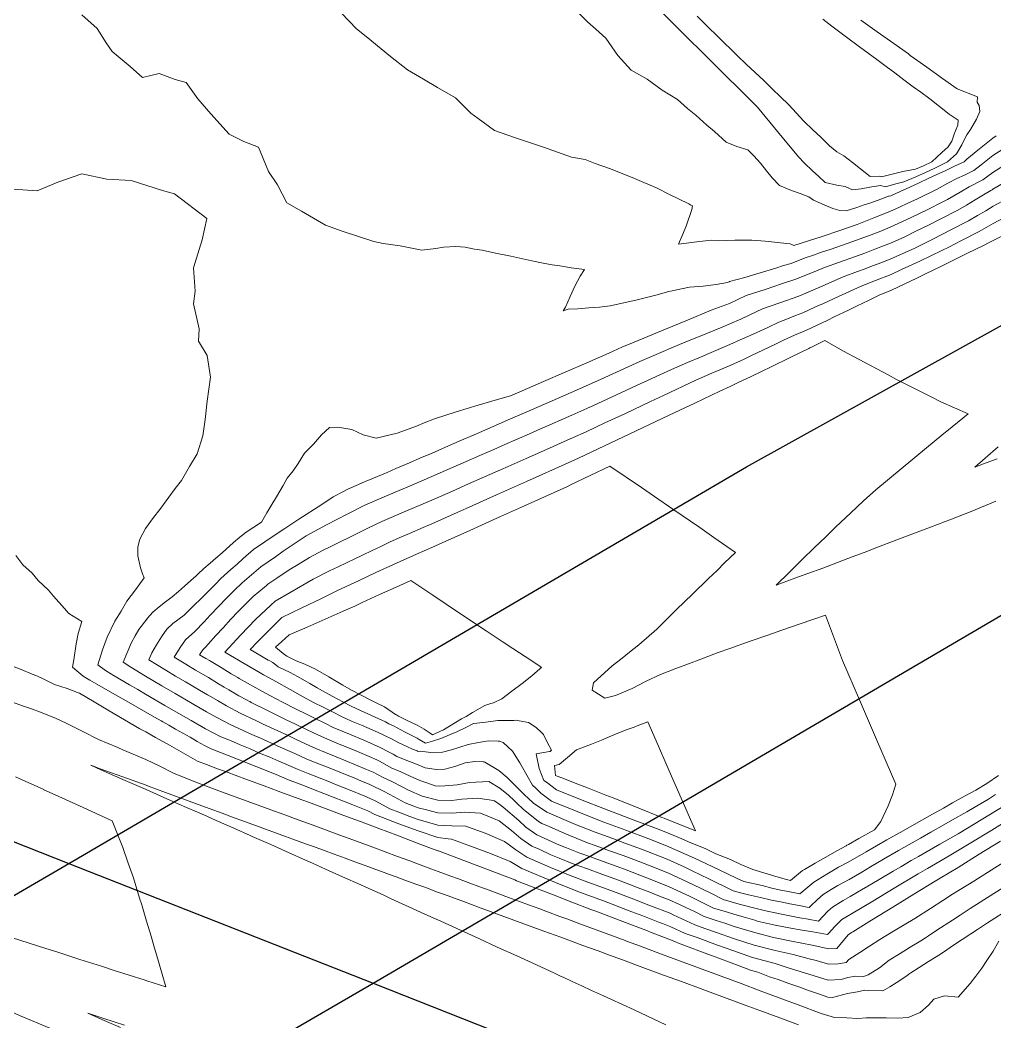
# Model space of a CAD drawing. Header units: inches. Extents: x 11351264 to 11356330, y 6702313 to 6706468.
# Drawn here: x 11355915.6 to 11356184.6, y 6705622.3 to 6705898.9 of the extents above; entities that cross this region are included whole.
import ezdxf

# ---------------------------------------------------------------- set-up
doc = ezdxf.new("R2010")
doc.units = ezdxf.units.IN
doc.header["$MEASUREMENT"] = 0
doc.layers.add('Shumate_Contours_clip1', color=7, linetype='Continuous', lineweight=0)
doc.layers.add('Shumate_Streets_clip1', color=7, linetype='Continuous')

msp = doc.modelspace()

# ---------------------------------------------------------------- linework, layer by layer
at = {"layer": 'Shumate_Contours_clip1'}
for points, elevation in [([(11355932.57, 6705900.33), (11355936.81, 6705896.53), (11355939.32, 6705892.52), (11355940.99, 6705890.2), (11355945.93, 6705886.05), (11355949.31, 6705883.03), (11355953.93, 6705884.13), (11355958.36, 6705882.41), (11355961.38, 6705881.61), (11355964.61, 6705877.13), (11355968.18, 6705872.96), (11355973.29, 6705867.39), (11355977.27, 6705865.29), (11355981.35, 6705863.72), (11355984.1, 6705857.01), (11355986.63, 6705853.35), (11355989.18, 6705848.35), (11355993.23, 6705846.09), (11355999.82, 6705842.19), (11356004.75, 6705840.49), (11356013.19, 6705837.7), (11356015.76, 6705837.19), (11356020.44, 6705836.52), (11356026.44, 6705835.29), (11356030.26, 6705835.78), (11356032.39, 6705836.12), (11356035.83, 6705836.33), (11356038.35, 6705836.14), (11356040.99, 6705835.61), (11356043.06, 6705835.31), (11356046.77, 6705834.49), (11356051, 6705833.68), (11356056.77, 6705832.38), (11356059.88, 6705831.74), (11356062.36, 6705831.28), (11356064.52, 6705830.98), (11356067.66, 6705830.47), (11356071.32, 6705830.03), (11356070.13, 6705828.16), (11356068.64, 6705825.41), (11356067.35, 6705822.51), (11356066.11, 6705819.57), (11356065.41, 6705818.58), (11356066.84, 6705819.02), (11356069.51, 6705819.15), (11356072.48, 6705819.36), (11356075.45, 6705819.62), (11356078.42, 6705819.95), (11356085.52, 6705821.56), (11356090.97, 6705822.9), (11356094.64, 6705823.9), (11356100.35, 6705825.13), (11356104.11, 6705825.37), (11356107.66, 6705825.83), (11356110.75, 6705826.42), (11356111.28, 6705826.6), (11356111.35, 6705826.63), (11356115.58, 6705827.81), (11356119.84, 6705829.05), (11356124.1, 6705830.34), (11356126.26, 6705831.07), (11356128.34, 6705831.68), (11356132.27, 6705833.23), (11356134.54, 6705833.99), (11356136.45, 6705834.67), (11356139.37, 6705835.63), (11356145.14, 6705837.59), (11356150.47, 6705839.53), (11356153.11, 6705840.6), (11356155.69, 6705841.65), (11356160.11, 6705843.66), (11356163.43, 6705845.28), (11356166.62, 6705846.83), (11356169.49, 6705848.28), (11356171.5, 6705849.31), (11356175.05, 6705851.35), (11356177.51, 6705852.85), (11356181.22, 6705854.72), (11356184.05, 6705856.77), (11356189.85, 6705860.46)], 1376), ([(11356004.27, 6705900.72), (11356008.37, 6705896.41), (11356011.08, 6705894.29), (11356015.21, 6705890.89), (11356017.79, 6705888.78), (11356022.47, 6705885.1), (11356026.91, 6705882.5), (11356030.72, 6705880.23), (11356035.74, 6705877.34), (11356039.94, 6705873.15), (11356041.96, 6705871.7), (11356046.52, 6705868.4), (11356052.03, 6705866.45), (11356060.05, 6705863.72), (11356067.77, 6705861.02), (11356071.51, 6705860.31), (11356074.27, 6705859.26), (11356078.23, 6705857.88), (11356080.84, 6705856.82), (11356085.11, 6705855.14), (11356091.37, 6705852.4), (11356094.61, 6705850.82), (11356100.16, 6705848.1), (11356100.69, 6705847.75), (11356101.18, 6705847.54), (11356100.95, 6705846.56), (11356099.47, 6705842.24), (11356098.48, 6705839.76), (11356097.25, 6705836.98), (11356102.3, 6705837.6), (11356106.27, 6705838.05), (11356108.26, 6705837.92), (11356112.85, 6705838.1), (11356115.38, 6705838.07), (11356117.49, 6705838.07), (11356121.2, 6705837.77), (11356127.13, 6705837.14), (11356128.1, 6705837.06), (11356129.08, 6705836.62), (11356133.14, 6705837.93), (11356136.88, 6705839.14), (11356141.77, 6705840.75), (11356146.61, 6705842.4), (11356151.18, 6705844.22), (11356155.61, 6705846), (11356158.23, 6705847.21), (11356160.6, 6705848.31), (11356163.22, 6705849.53), (11356168.63, 6705852.2), (11356171.6, 6705853.86), (11356174.13, 6705855.1), (11356176.19, 6705856.05), (11356178.79, 6705857.3), (11356180.82, 6705858.91), (11356184.04, 6705861.43), (11356186.79, 6705863.25)], 1374), ([(11356069.24, 6705901.3), (11356072.2, 6705898.37), (11356074.45, 6705896.32), (11356077.26, 6705893.83), (11356080.54, 6705889.1), (11356084.21, 6705885.03), (11356088.58, 6705882.51), (11356092.76, 6705879.47), (11356097.02, 6705876.88), (11356099.73, 6705874.4), (11356102.08, 6705872.58), (11356105.08, 6705869.8), (11356107.17, 6705868.13), (11356110.39, 6705865.12), (11356113.34, 6705863.95), (11356116.39, 6705863), (11356118.02, 6705861.36), (11356119.92, 6705859.34), (11356121.58, 6705857.23), (11356123.09, 6705855.26), (11356125.16, 6705853.17), (11356128.49, 6705851.81), (11356130.87, 6705850.94), (11356133.23, 6705850.09), (11356134.56, 6705849.15), (11356137.45, 6705847.8), (11356139.89, 6705846.82), (11356141.83, 6705846.32), (11356143.5, 6705846.2), (11356146.51, 6705847.1), (11356148.55, 6705847.83), (11356150.34, 6705848.37), (11356153.11, 6705849.39), (11356155.24, 6705850.19), (11356155.43, 6705850.19), (11356155.89, 6705850.33), (11356158.49, 6705851.52), (11356161.11, 6705852.73), (11356163.72, 6705853.94), (11356165.98, 6705854.99), (11356168.6, 6705856.21), (11356170.86, 6705857.25), (11356173.48, 6705858.47), (11356176.07, 6705859.69), (11356176.3, 6705859.89), (11356176.8, 6705860.48), (11356179.92, 6705862.91), (11356182.16, 6705864.74), (11356184.03, 6705866.25), (11356184.93, 6705866.88)], 1372), ([(11356093.16, 6705900.57), (11356096.45, 6705897.29), (11356099.33, 6705894.42), (11356104.34, 6705889.44), (11356109.36, 6705884.45), (11356115.03, 6705878.86), (11356117.14, 6705876.75), (11356119.06, 6705874.8), (11356122.49, 6705870.67), (11356125.92, 6705866.53), (11356130.38, 6705861.1), (11356131.96, 6705859.44), (11356134.27, 6705857.22), (11356135.99, 6705855.62), (11356137.71, 6705854.01), (11356140.95, 6705853.28), (11356143.29, 6705852.87), (11356145.33, 6705852), (11356147.64, 6705852.28), (11356150.11, 6705852.68), (11356153.03, 6705853.14), (11356154.37, 6705852.83), (11356157.26, 6705853.67), (11356159.44, 6705854.17), (11356162.79, 6705855.6), (11356165.42, 6705856.79), (11356168.05, 6705857.99), (11356171.51, 6705859.69), (11356173.95, 6705861.95), (11356175.49, 6705864.44), (11356176.39, 6705866.32), (11356176.8, 6705867.21), (11356177.87, 6705868.66), (11356179.47, 6705871.53), (11356180.46, 6705873.57), (11356180.25, 6705875.26), (11356179.73, 6705876.14), (11356179.83, 6705877.64), (11356174.16, 6705879.91), (11356170.14, 6705882.76), (11356165.76, 6705885.88), (11356161.23, 6705889.11), (11356160.98, 6705889.29), (11356160.7, 6705889.49), (11356156.66, 6705892.38), (11356152.12, 6705895.62), (11356147.57, 6705898.86)], 1370), ([(11356102.39, 6705899.89), (11356105.24, 6705897.08), (11356108.08, 6705894.27), (11356113.55, 6705888.94), (11356116.04, 6705886.62), (11356118.32, 6705884.47), (11356120.79, 6705882.14), (11356123.24, 6705879.8), (11356125.37, 6705877.75), (11356127.75, 6705875.45), (11356131.9, 6705870.91), (11356134.37, 6705868.52), (11356136.51, 6705866.49), (11356138.95, 6705864.16), (11356140.98, 6705862.47), (11356142.86, 6705861.39), (11356145.32, 6705859.57), (11356147.47, 6705857.79), (11356150.13, 6705855.63), (11356152.73, 6705855.73), (11356153.28, 6705855.55), (11356156.21, 6705856.31), (11356159.16, 6705857), (11356162.69, 6705857.7), (11356164.86, 6705858.63), (11356167.14, 6705859.69), (11356169.96, 6705862.32), (11356171.73, 6705863.89), (11356172.7, 6705865.45), (11356173.43, 6705867.66), (11356174.36, 6705869.83), (11356174.44, 6705871.21), (11356171.94, 6705872.91), (11356166.6, 6705877.12), (11356164.15, 6705878.9), (11356162.05, 6705880.45), (11356159.5, 6705882.34), (11356156.95, 6705884.25), (11356154.58, 6705886.03), (11356151.97, 6705887.99), (11356147.2, 6705891.48), (11356143.62, 6705894.16), (11356139.62, 6705897.18), (11356137.07, 6705899.11)], 1368), ([(11355959.22, 6705707.52), (11355955.52, 6705709.64), (11355952.82, 6705711.2), (11355950.22, 6705712.75), (11355948.06, 6705714.01), (11355945.8, 6705715.33), (11355941.49, 6705717.85), (11355939.17, 6705719.28), (11355937.02, 6705720.87), (11355938.28, 6705724.98), (11355939.62, 6705728.45), (11355941.75, 6705732.93), (11355943.5, 6705735.7), (11355944.99, 6705738.43), (11355947.37, 6705741.52), (11355949.82, 6705744.83), (11355949.39, 6705745.94), (11355948.77, 6705747.66), (11355948.02, 6705750.9), (11355948.02, 6705753.41), (11355948.57, 6705755.56), (11355950.17, 6705758.47), (11355952.12, 6705761.19), (11355954.39, 6705764.14), (11355956.6, 6705767.11), (11355958.34, 6705769.54), (11355960.12, 6705771.74), (11355962.34, 6705775.56), (11355964.44, 6705779.1), (11355966, 6705784.1), (11355966.6, 6705788.55), (11355967.18, 6705793.64), (11355968.15, 6705800.29), (11355967.18, 6705806.28), (11355964.81, 6705810.16), (11355964.97, 6705813.61), (11355963.4, 6705820.5), (11355963.91, 6705824.05), (11355963.44, 6705830.43), (11355964.96, 6705835.55), (11355965.84, 6705838.16), (11355967.1, 6705844.03), (11355958.17, 6705850.84), (11355954.83, 6705851.78), (11355946.19, 6705854.57), (11355939.52, 6705854.93), (11355932.59, 6705856.36), (11355925.98, 6705854.14), (11355920.24, 6705851.7), (11355913.64, 6705852.13)], 1376), ([(11355963.47, 6705709.94), (11355963.01, 6705710.21), (11355958.35, 6705712.9), (11355954.65, 6705715.09), (11355950.2, 6705717.76), (11355946.15, 6705720.17), (11355944.04, 6705721.56), (11355946.35, 6705727.06), (11355947.32, 6705728.85), (11355948.36, 6705730.56), (11355950.51, 6705733.5), (11355950.7, 6705733.76), (11355952.23, 6705735.38), (11355953.97, 6705736.87), (11355955.73, 6705738.24), (11355957.51, 6705739.64), (11355959.24, 6705741.1), (11355960.96, 6705742.58), (11355962.67, 6705744.09), (11355964.19, 6705745.46), (11355964.64, 6705745.91), (11355966.31, 6705747.43), (11355968.04, 6705748.94), (11355969.59, 6705750.27), (11355971.34, 6705751.74), (11355974.48, 6705754.61), (11355976.18, 6705756.14), (11355977.93, 6705757.51), (11355982.15, 6705760.28), (11355983.65, 6705762.78), (11355985.05, 6705765.12), (11355986.31, 6705767.26), (11355988.18, 6705770.38), (11355989.3, 6705772.41), (11355990.92, 6705774.39), (11355992.29, 6705776.42), (11355994.09, 6705779.31), (11355996.52, 6705781.81), (11355998.73, 6705784.38), (11356001, 6705786.4), (11356003.3, 6705786.48), (11356007.09, 6705785.84), (11356010.23, 6705784.32), (11356013.82, 6705783.39), (11356019.62, 6705784.83), (11356024.99, 6705786.76), (11356027.05, 6705787.67), (11356029.91, 6705788.8), (11356035.94, 6705790.68), (11356041.95, 6705792.52), (11356045.74, 6705793.62), (11356047.96, 6705794.28), (11356050.94, 6705795.12), (11356054.17, 6705796.52), (11356059.98, 6705799.03), (11356065.99, 6705801.64), (11356072.01, 6705804.25), (11356078.02, 6705806.87), (11356081.63, 6705808.52), (11356085.05, 6705809.97), (11356093.69, 6705813.55), (11356099.76, 6705816), (11356106.31, 6705818.72), (11356108.34, 6705819.51), (11356111.34, 6705820.57), (11356115.95, 6705822.85), (11356121.47, 6705824.59), (11356125.67, 6705825.99), (11356129.38, 6705827.22), (11356135.16, 6705829.54), (11356137.53, 6705830.56), (11356141.68, 6705832.01), (11356145.83, 6705833.48), (11356148.73, 6705834.5), (11356151.48, 6705835.57), (11356154.31, 6705836.67), (11356155.05, 6705836.97), (11356155.78, 6705837.27), (11356157.02, 6705837.83), (11356159.69, 6705839.03), (11356162.79, 6705840.53), (11356166.28, 6705842.23), (11356169.53, 6705843.9), (11356174.39, 6705846.39), (11356176.79, 6705847.75), (11356179.1, 6705849.18), (11356181.45, 6705850.58), (11356183.49, 6705851.82), (11356183.81, 6705851.99), (11356184.06, 6705852.15), (11356187.49, 6705854.21)], 1378), ([(11355967.69, 6705712.35), (11355967.27, 6705712.59), (11355965.04, 6705713.9), (11355963.28, 6705714.93), (11355961.17, 6705716.15), (11355958.49, 6705717.74), (11355955.83, 6705719.34), (11355953.17, 6705720.95), (11355951.06, 6705722.26), (11355951.95, 6705724.13), (11355953.2, 6705726.39), (11355954.6, 6705728.56), (11355956.1, 6705730.68), (11355957.76, 6705732.22), (11355960.85, 6705734.6), (11355963.64, 6705737.34), (11355965.31, 6705738.97), (11355969.5, 6705743.16), (11355970.96, 6705744.65), (11355973.75, 6705747.17), (11355975.51, 6705748.64), (11355977.16, 6705750.19), (11355979.96, 6705752.69), (11355986.22, 6705756.89), (11355988.61, 6705758.47), (11355992.5, 6705761.04), (11355998.8, 6705765.13), (11356001.98, 6705767.19), (11356004.81, 6705768.71), (11356006, 6705769.32), (11356010.65, 6705771.33), (11356012.62, 6705772.17), (11356016.85, 6705773.99), (11356019.25, 6705775.01), (11356023.05, 6705776.65), (11356025.87, 6705777.86), (11356029.25, 6705779.31), (11356034.64, 6705781.68), (11356037.41, 6705782.88), (11356041.52, 6705784.66), (11356043.83, 6705785.66), (11356048.4, 6705787.65), (11356050.25, 6705788.45), (11356056.66, 6705791.24), (11356063.9, 6705794.4), (11356069.92, 6705797.05), (11356075.95, 6705799.7), (11356086.6, 6705804.56), (11356088.5, 6705805.45), (11356093, 6705807.37), (11356095.17, 6705808.25), (11356097.57, 6705809.25), (11356100.69, 6705810.53), (11356102.79, 6705811.38), (11356109.34, 6705814.1), (11356111.4, 6705814.96), (11356114.43, 6705816.28), (11356116.97, 6705817.43), (11356120.48, 6705819.13), (11356125.22, 6705820.79), (11356130.45, 6705822.67), (11356136.24, 6705825.14), (11356142.68, 6705827.95), (11356146.71, 6705829.47), (11356148.81, 6705830.2), (11356150.81, 6705830.96), (11356153.42, 6705831.96), (11356155.86, 6705832.92), (11356162.27, 6705835.8), (11356167.61, 6705838.44), (11356172.45, 6705840.96), (11356177.31, 6705843.46), (11356179.83, 6705844.9), (11356182.05, 6705846.22), (11356184.07, 6705847.45), (11356192.09, 6705851.83)], 1380), ([(11355971.86, 6705714.72), (11355970.34, 6705715.63), (11355967.54, 6705717.31), (11355963.98, 6705719.4), (11355961.31, 6705720.99), (11355958.07, 6705722.95), (11355959.71, 6705725.65), (11355961.18, 6705727.78), (11355963.83, 6705730.09), (11355966.39, 6705732.76), (11355968.06, 6705734.57), (11355970.55, 6705737.12), (11355972.36, 6705739.04), (11355974.71, 6705741.44), (11355976.85, 6705743.48), (11355979.46, 6705745.69), (11355981.96, 6705747.91), (11355986.01, 6705750.7), (11355988.17, 6705752.22), (11355994.5, 6705756.44), (11356000.14, 6705759.53), (11356005.86, 6705762.46), (11356010.66, 6705764.91), (11356017.31, 6705767.74), (11356023.03, 6705770.17), (11356029.23, 6705772.83), (11356031.47, 6705773.82), (11356038.71, 6705777), (11356042.45, 6705778.65), (11356046.33, 6705780.34), (11356049.3, 6705781.65), (11356052.74, 6705783.14), (11356056.15, 6705784.65), (11356059.15, 6705785.96), (11356061.79, 6705787.11), (11356065.55, 6705788.79), (11356067.82, 6705789.78), (11356071.94, 6705791.62), (11356073.85, 6705792.46), (11356082.7, 6705796.56), (11356084.52, 6705797.4), (11356095.3, 6705802.41), (11356099.77, 6705804.34), (11356103.34, 6705805.79), (11356105.61, 6705806.76), (11356108.84, 6705808.14), (11356111.45, 6705809.25), (11356114.33, 6705810.55), (11356117.02, 6705811.75), (11356118.87, 6705812.63), (11356121.93, 6705814.02), (11356124.92, 6705815.47), (11356127.36, 6705816.36), (11356129.52, 6705817.26), (11356131.54, 6705818), (11356135.1, 6705819.65), (11356137.26, 6705820.57), (11356141.44, 6705822.51), (11356147.72, 6705825.4), (11356151.65, 6705826.97), (11356155.94, 6705828.64), (11356158.84, 6705829.95), (11356163.86, 6705832.26), (11356169.97, 6705835.22), (11356171.88, 6705836.16), (11356175.39, 6705838), (11356180.24, 6705840.51), (11356184.08, 6705842.68), (11356187.06, 6705844.21)], 1382), ([(11355976.03, 6705717.11), (11355975.62, 6705717.34), (11355973.86, 6705718.37), (11355971.03, 6705720.07), (11355967.81, 6705722.03), (11355966.78, 6705722.63), (11355965.08, 6705723.65), (11355966, 6705725.03), (11355966.74, 6705725.71), (11355967.47, 6705726.51), (11355969.62, 6705728.93), (11355971.6, 6705731.07), (11355973.74, 6705733.44), (11355975.73, 6705735.56), (11355978.07, 6705737.91), (11355979.93, 6705739.68), (11355982.99, 6705742.26), (11355983.5, 6705742.68), (11355983.98, 6705743.09), (11355986.43, 6705744.82), (11355989.8, 6705747.12), (11355992.29, 6705748.58), (11355995.45, 6705750.48), (11355999.05, 6705752.38), (11356001.16, 6705753.45), (11356003.36, 6705754.52), (11356006.9, 6705756.28), (11356011.69, 6705758.65), (11356015.41, 6705760.43), (11356022.06, 6705763.26), (11356029.21, 6705766.33), (11356034.86, 6705768.83), (11356039.28, 6705770.79), (11356048.17, 6705774.72), (11356050.23, 6705775.64), (11356055.24, 6705777.84), (11356061.64, 6705780.67), (11356065.7, 6705782.48), (11356068.02, 6705783.53), (11356071.75, 6705785.18), (11356076.97, 6705787.64), (11356082.43, 6705790.18), (11356089.51, 6705793.52), (11356093.13, 6705795.2), (11356102.02, 6705799.41), (11356106.45, 6705801.36), (11356111.51, 6705803.51), (11356115.35, 6705805.27), (11356117.44, 6705806.23), (11356124, 6705809.36), (11356126.27, 6705810.46), (11356129.29, 6705811.89), (11356132.64, 6705813.27), (11356138.34, 6705815.95), (11356140.39, 6705816.97), (11356144.03, 6705818.66), (11356146.55, 6705819.92), (11356149.71, 6705821.4), (11356152.68, 6705822.88), (11356156.03, 6705824.3), (11356163.04, 6705827.61), (11356165.28, 6705828.71), (11356170.05, 6705831), (11356173.32, 6705832.62), (11356177.06, 6705834.46), (11356181.23, 6705836.52), (11356183.2, 6705837.53), (11356184.09, 6705838.02), (11356189.1, 6705840.47)], 1384), ([(11355980.29, 6705719.53), (11355980.03, 6705719.69), (11355977.38, 6705721.24), (11355974.74, 6705722.8), (11355972.09, 6705724.35), (11355976.47, 6705729.17), (11355980.5, 6705733.38), (11355984.8, 6705737.31), (11355985.95, 6705738.4), (11355990.11, 6705740.79), (11355996.45, 6705744.5), (11356000.99, 6705746.77), (11356003.33, 6705747.93), (11356007.93, 6705750.15), (11356010.03, 6705751.14), (11356012.73, 6705752.45), (11356015.1, 6705753.54), (11356017.55, 6705754.72), (11356020.18, 6705755.93), (11356023, 6705757.13), (11356026.8, 6705758.78), (11356029.2, 6705759.81), (11356036.15, 6705762.91), (11356038.68, 6705764.03), (11356047.07, 6705767.77), (11356055.35, 6705771.47), (11356057.97, 6705772.64), (11356064.13, 6705775.39), (11356069.63, 6705777.87), (11356080.33, 6705782.92), (11356083.81, 6705784.59), (11356091.04, 6705788), (11356096.25, 6705790.5), (11356101.76, 6705793.11), (11356108.67, 6705796.43), (11356111.56, 6705797.73), (11356113.77, 6705798.8), (11356117.13, 6705800.38), (11356120.32, 6705801.93), (11356122.7, 6705803.07), (11356128.27, 6705805.78), (11356133.24, 6705808.22), (11356133.56, 6705808.37), (11356133.77, 6705808.46), (11356137.7, 6705810.4), (11356142.66, 6705807.58), (11356147.16, 6705805.1), (11356155.14, 6705800.92), (11356157.42, 6705799.65), (11356166.82, 6705794.91), (11356169.69, 6705793.5), (11356177.2, 6705790.13), (11356172.76, 6705786.54), (11356169.94, 6705784.21), (11356165.69, 6705780.75), (11356158.69, 6705774.95), (11356151.73, 6705769.15), (11356148.35, 6705766.08), (11356144.7, 6705762.73), (11356140.7, 6705758.92), (11356137.89, 6705756.19), (11356134.73, 6705753.12), (11356131.52, 6705749.98), (11356127.86, 6705746.41), (11356124.21, 6705742.84), (11356130.36, 6705745.1), (11356132.96, 6705746.07), (11356137.06, 6705747.58), (11356141.15, 6705749.11), (11356145.24, 6705750.63), (11356148.48, 6705751.89), (11356152.91, 6705753.58), (11356158.3, 6705755.65), (11356162.37, 6705757.24), (11356166.82, 6705758.89), (11356170.69, 6705760.37), (11356172.57, 6705761.08), (11356178.03, 6705763.18), (11356184.85, 6705766.05)], 1386), ([(11356185.53, 6705781.07), (11356181.92, 6705777.92), (11356179.04, 6705775.41), (11356181.45, 6705776.3), (11356185.26, 6705777.7)], 1384), ([(11355984.47, 6705721.92), (11355984.05, 6705722.15), (11355981.76, 6705723.49), (11355979.1, 6705725.05), (11355981.08, 6705727.16), (11355983.45, 6705729.58), (11355985.24, 6705731.32), (11355987.83, 6705733.92), (11355993.09, 6705736.48), (11355998.58, 6705739.03), (11356003.2, 6705741.33), (11356008.95, 6705744.08), (11356013.77, 6705746.32), (11356018.59, 6705748.54), (11356024.94, 6705751.43), (11356029.18, 6705753.28), (11356033.06, 6705755.02), (11356038.66, 6705757.52), (11356043.93, 6705759.9), (11356048.14, 6705761.78), (11356054.79, 6705764.78), (11356057.61, 6705766.04), (11356065.63, 6705769.66), (11356066.62, 6705770.1), (11356067.5, 6705770.5), (11356078.36, 6705775.69), (11356087.07, 6705769.77), (11356090.65, 6705767.35), (11356095.75, 6705763.82), (11356103.13, 6705758.72), (11356106.99, 6705755.96), (11356112.98, 6705751.83), (11356110.01, 6705748.97), (11356107.91, 6705746.93), (11356105.59, 6705744.68), (11356101.17, 6705740.4), (11356096.76, 6705736.11), (11356094.06, 6705733.44), (11356091.31, 6705730.72), (11356086.35, 6705726.38), (11356083.73, 6705724.38), (11356081.73, 6705722.71), (11356078.98, 6705720.58), (11356073.8, 6705715.92), (11356073.45, 6705713.84), (11356076.91, 6705711.63), (11356079.91, 6705712.34), (11356084.49, 6705714.29), (11356088.39, 6705716.34), (11356092.27, 6705718.21), (11356096.55, 6705719.83), (11356099.27, 6705720.84), (11356104.16, 6705722.69), (11356108.24, 6705724.23), (11356111.41, 6705725.35), (11356117.04, 6705727.35), (11356121.89, 6705729.04), (11356125.82, 6705730.41), (11356130.56, 6705732.05), (11356134.59, 6705733.44), (11356137.85, 6705734.56), (11356142.52, 6705722.02), (11356147.22, 6705711.15), (11356151.95, 6705700.23), (11356157.29, 6705687.95), (11356156.31, 6705685), (11356155.1, 6705681.92), (11356153.1, 6705677.6), (11356151.36, 6705675.32), (11356147.07, 6705672.91), (11356144.17, 6705671.29), (11356143.73, 6705671.03), (11356143.5, 6705670.9), (11356140.95, 6705669.47), (11356137.96, 6705667.79), (11356134.98, 6705666.09), (11356132, 6705664.39), (11356131.53, 6705664.04), (11356128.22, 6705661.35), (11356127.05, 6705661.58), (11356124.14, 6705662.46), (11356120.83, 6705663.45), (11356118.67, 6705664.05), (11356117.83, 6705664.38)], 1388), ([(11355954.96, 6705705.08), (11355954.48, 6705705.35), (11355952.68, 6705706.37), (11355950.24, 6705707.77), (11355945.46, 6705710.51), (11355941.11, 6705713), (11355936.76, 6705715.5), (11355934.83, 6705716.62), (11355932.94, 6705717.76), (11355930, 6705720.17), (11355930.42, 6705722.2), (11355931.01, 6705726.66), (11355931.62, 6705729.54), (11355932.58, 6705732.81), (11355928.99, 6705735.01), (11355928.33, 6705735.8), (11355927.85, 6705736.4), (11355924.74, 6705739.78), (11355923.38, 6705741.44), (11355920.59, 6705744.15), (11355918.86, 6705746.19), (11355916.35, 6705748.46), (11355914.35, 6705751.01)], 1374), ([(11355988.14, 6705724.01), (11355986.08, 6705725.71), (11355987.79, 6705727.31), (11355989.85, 6705729.1), (11355994.8, 6705731.29), (11355999.78, 6705733.43), (11356002.28, 6705734.57), (11356004.73, 6705735.64), (11356007.91, 6705737.09), (11356009.96, 6705738.07), (11356014.78, 6705740.26), (11356019.37, 6705742.33), (11356023.36, 6705744.13), (11356029.44, 6705740.05), (11356036.83, 6705735.13), (11356044.21, 6705730.23), (11356048.63, 6705727.3), (11356051.59, 6705725.34), (11356056.78, 6705721.92), (11356059.09, 6705720.38), (11356059.47, 6705720.14), (11356059.12, 6705719.83), (11356058.99, 6705719.71), (11356056.82, 6705717.77), (11356054.1, 6705715.68), (11356051.27, 6705713.59), (11356048.5, 6705711.5), (11356046.22, 6705710.38), (11356045.49, 6705710.15), (11356043.78, 6705709.61), (11356040.39, 6705707.66), (11356038.63, 6705706.62), (11356037.42, 6705705.91), (11356032.39, 6705702.93), (11356029.38, 6705701.5), (11356028.71, 6705701.97)], 1390), ([(11356028.71, 6705701.97), (11356027.09, 6705703.1), (11356025.11, 6705704.15), (11356023.81, 6705704.83), (11356022.01, 6705705.71), (11356019.97, 6705706.72), (11356019.46, 6705707.02), (11356019.19, 6705707.17), (11356016.15, 6705709.25), (11356014.04, 6705710.29), (11356012.15, 6705711.18), (11356009.5, 6705712.59), (11356007.07, 6705713.89), (11356004.61, 6705715.28), (11356000.81, 6705717.51), (11355997.1, 6705719.63), (11355994.19, 6705720.99), (11355991.78, 6705721.99), (11355989.14, 6705723.2), (11355988.14, 6705724.01)], 1390), ([(11355950.25, 6705702.39), (11355948.61, 6705703.16), (11355944.37, 6705705.63), (11355940.16, 6705708.11), (11355935.97, 6705710.6), (11355931.99, 6705712.99), (11355931.86, 6705713.06), (11355928.54, 6705714.28), (11355925.04, 6705715.44), (11355922.28, 6705716.81), (11355920.16, 6705717.77), (11355918.9, 6705718.3), (11355915.83, 6705719.55), (11355912.75, 6705720.79)], 1372), ([(11356025.73, 6705700.28), (11356025.11, 6705700.65), (11356021.62, 6705702.35), (11356018.65, 6705703.97), (11356017.34, 6705704.57), (11356016.41, 6705705.13), (11356012.56, 6705706.85), (11356009.51, 6705708.22), (11356006.93, 6705709.47), (11356004.65, 6705710.63), (11356001.86, 6705712.13), (11355999.63, 6705713.35), (11355997.55, 6705714.52), (11355995.53, 6705715.68), (11355992.16, 6705717.61), (11355990.14, 6705718.76), (11355986.76, 6705720.28), (11355985.29, 6705721.47), (11355984.47, 6705721.92)], 1388), ([(11356022.28, 6705698.32), (11356020.13, 6705699.29), (11356018.22, 6705700.29), (11356015.91, 6705701.47), (11356014.19, 6705702.23), (11356009.75, 6705704.18), (11356007.07, 6705705.31), (11356004.46, 6705706.51), (11356001.63, 6705707.95), (11355999.35, 6705709.08), (11355996.39, 6705710.58), (11355992.9, 6705712.46), (11355990.07, 6705714.05), (11355986.12, 6705716.23), (11355984.29, 6705717.26), (11355982.77, 6705718.09), (11355982.32, 6705718.35), (11355980.29, 6705719.53)], 1386), ([(11356014.9, 6705694.13), (11356013.99, 6705694.62), (11356011.88, 6705695.51), (11356008.66, 6705696.94), (11356006.67, 6705697.77), (11356003.62, 6705698.99), (11355999.57, 6705700.66), (11355996.52, 6705702.12), (11355994.38, 6705703.13), (11355991.37, 6705704.55), (11355989.2, 6705705.62), (11355984.06, 6705708.14), (11355979.38, 6705710.47), (11355978.94, 6705710.7), (11355978.87, 6705710.74), (11355978.27, 6705711.06), (11355975.95, 6705712.32), (11355973.15, 6705713.95), (11355971.86, 6705714.72)], 1382), ([(11356018.48, 6705696.16), (11356017.25, 6705696.82), (11356014.95, 6705698.04), (11356010.47, 6705700.02), (11356006.5, 6705701.67), (11356004.41, 6705702.5), (11356002, 6705703.57), (11355999.84, 6705704.61), (11355996.86, 6705706.1), (11355994.59, 6705707.24), (11355991.73, 6705708.65), (11355987.99, 6705710.53), (11355984.45, 6705712.41), (11355981.6, 6705713.96), (11355980.58, 6705714.51), (11355976.03, 6705717.11)], 1384), ([(11356011.16, 6705692), (11356008.13, 6705693.28), (11356002.84, 6705695.49), (11355999.85, 6705696.66), (11355997.14, 6705697.75), (11355995.32, 6705698.58), (11355991.92, 6705700.18), (11355989.52, 6705701.31), (11355986.69, 6705702.6), (11355982.63, 6705704.5), (11355980.64, 6705705.48), (11355976.32, 6705707.5), (11355972.53, 6705709.53), (11355970.07, 6705710.97), (11355967.69, 6705712.35)], 1380), ([(11355942.52, 6705697.99), (11355937.22, 6705700.24), (11355932.88, 6705702.43), (11355928.29, 6705704.73), (11355925.54, 6705706.01), (11355922.55, 6705707.26), (11355920.89, 6705707.89), (11355919.01, 6705708.57), (11355916.25, 6705709.54), (11355913.47, 6705710.5)], 1370), ([(11356007.28, 6705689.8), (11356006.72, 6705690.04), (11356004.3, 6705691), (11356001.35, 6705692.23), (11355998.96, 6705693.18), (11355994.72, 6705694.85), (11355991.38, 6705696.38), (11355989.45, 6705697.22), (11355986.51, 6705698.53), (11355982.58, 6705700.34), (11355978.91, 6705701.91), (11355977.09, 6705702.76), (11355973.68, 6705704.26), (11355969.88, 6705706.28), (11355966.99, 6705707.89), (11355963.47, 6705709.94)], 1378), ([(11356003.35, 6705687.57), (11356000.45, 6705688.72), (11355995.05, 6705690.86), (11355992.29, 6705691.94), (11355986.98, 6705694.26), (11355984.45, 6705695.38), (11355981.64, 6705696.51), (11355979.03, 6705697.64), (11355976.32, 6705698.74), (11355973.6, 6705699.93), (11355971.01, 6705700.98), (11355966.72, 6705703.21), (11355962.74, 6705705.5), (11355959.41, 6705707.41), (11355959.22, 6705707.52)], 1376), ([(11355999.4, 6705685.32), (11355996.56, 6705686.41), (11355994.01, 6705687.42), (11355991.11, 6705688.52), (11355989.85, 6705689.02), (11355986.27, 6705690.56), (11355980.9, 6705692.68), (11355975.53, 6705694.81), (11355968.29, 6705697.65), (11355966.46, 6705698.58), (11355964.4, 6705699.73), (11355962.47, 6705700.84), (11355960.49, 6705701.94), (11355958.47, 6705703.1), (11355956.58, 6705704.15), (11355954.96, 6705705.08)], 1374), ([(11356060.81, 6705688.42), (11356060.12, 6705688.94), (11356058.84, 6705692.22), (11356058.02, 6705696.25), (11356061.64, 6705696.89), (11356061.85, 6705696.91), (11356062.23, 6705697.32), (11356061.03, 6705699.53), (11356059.99, 6705701.61), (11356059.43, 6705702.19), (11356058.03, 6705703.52), (11356055.9, 6705704.93), (11356052.29, 6705705.57), (11356051.81, 6705705.47), (11356049.58, 6705705.45), (11356047.44, 6705705.44), (11356044.07, 6705705.05), (11356040.83, 6705704.69), (11356040.68, 6705704.62), (11356038.44, 6705703.49), (11356036.29, 6705702.41), (11356036.09, 6705702.33), (11356034.06, 6705701.55), (11356031.64, 6705700.55), (11356029.41, 6705699.76), (11356027.45, 6705699.27), (11356025.73, 6705700.28)], 1388), ([(11356063.75, 6705690.12), (11356063.31, 6705690.26), (11356063.08, 6705693.04), (11356064.38, 6705693.34), (11356066.66, 6705695.29), (11356069.12, 6705697.36), (11356073.27, 6705698.94), (11356076.01, 6705700.09), (11356080.04, 6705701.81), (11356083.14, 6705703.03), (11356085, 6705703.65), (11356085.82, 6705704.04), (11356088.85, 6705705.14), (11356091.79, 6705698.36), (11356094.08, 6705693.09), (11356096.37, 6705687.83), (11356100.96, 6705677.31), (11356101.98, 6705674.99)], 1390), ([(11355995.14, 6705682.9), (11355993.56, 6705683.49), (11355988.26, 6705685.46), (11355986.77, 6705686), (11355982.89, 6705687.45), (11355977.58, 6705689.41), (11355975.64, 6705690.12), (11355972.28, 6705691.36), (11355970.05, 6705692.16), (11355966.98, 6705693.3), (11355964.55, 6705694.3), (11355960.68, 6705696.47), (11355956.82, 6705698.65), (11355952.96, 6705700.82), (11355950.27, 6705702.38), (11355950.25, 6705702.39)], 1372), ([(11355988.87, 6705679.34), (11355985.78, 6705680.48), (11355980.23, 6705682.52), (11355974.95, 6705684.45), (11355969.68, 6705686.32), (11355964.09, 6705688.48), (11355957.88, 6705690.97), (11355954.3, 6705692.77), (11355950.3, 6705694.7), (11355943.93, 6705697.39), (11355942.52, 6705697.99)], 1370), ([(11356057.92, 6705686.76), (11356057.01, 6705687.64), (11356056.64, 6705688.29), (11356055.76, 6705689.77), (11356053.5, 6705693.79), (11356051.46, 6705697.01), (11356048.92, 6705699.37), (11356047.89, 6705699.75), (11356047.75, 6705699.78), (11356047.46, 6705699.8), (11356044.83, 6705699.85), (11356042.07, 6705699.44), (11356039.21, 6705698.86), (11356034.58, 6705697.35), (11356032.16, 6705696.77), (11356029.7, 6705696.53), (11356025.94, 6705697.01), (11356025.43, 6705696.95), (11356025.11, 6705697.11), (11356023.86, 6705697.6), (11356022.28, 6705698.32)], 1386), ([(11356054.8, 6705684.96), (11356053.55, 6705686.2), (11356051.48, 6705688.3), (11356050, 6705689.76), (11356047.68, 6705691.67), (11356043.82, 6705693.98), (11356043.66, 6705694.05), (11356043.47, 6705694.07), (11356043.34, 6705694.08), (11356041.09, 6705694.16), (11356038.43, 6705693.75), (11356035.55, 6705692.74), (11356032.79, 6705692.03), (11356030.46, 6705691.97), (11356027.4, 6705692.45), (11356024.99, 6705693.4), (11356023.02, 6705694.12), (11356019.55, 6705695.59), (11356018.48, 6705696.16)], 1384), ([(11355982.58, 6705675.77), (11355977.77, 6705677.53), (11355973.67, 6705679.02), (11355972.31, 6705679.52), (11355966.77, 6705681.55), (11355961.23, 6705683.59), (11355955.69, 6705685.62), (11355950.77, 6705687.41), (11355950.33, 6705687.61), (11355943.96, 6705689.92), (11355937.71, 6705692.16), (11355935.05, 6705693.12), (11355937.87, 6705691.88), (11355943.96, 6705689.21), (11355950.33, 6705686.41), (11355954.26, 6705684.69), (11355959.4, 6705682.43), (11355961.52, 6705681.5), (11355964.53, 6705680.17), (11355967.11, 6705679.03), (11355969.66, 6705677.91), (11355972.48, 6705676.65), (11355974.56, 6705675.74), (11355979.03, 6705673.76)], 1368), ([(11356051.98, 6705683.33), (11356050.34, 6705684.86), (11356047.97, 6705686.84), (11356044.89, 6705688.6), (11356039.57, 6705688.4), (11356036.17, 6705687.72), (11356032.77, 6705687.41), (11356031.22, 6705687.38), (11356030.15, 6705687.48), (11356027.86, 6705688.23), (11356025.88, 6705688.94), (11356023.25, 6705690.11), (11356020.61, 6705691.27), (11356017.98, 6705692.46), (11356014.9, 6705694.13)], 1382), ([(11355914.26, 6705689.94), (11355916.96, 6705688.73), (11355922.08, 6705686.39), (11355922.15, 6705686.36)], 1370), ([(11356044.63, 6705679.1), (11356042.66, 6705679.92), (11356038.25, 6705680.19), (11356034.7, 6705679.88), (11356030.84, 6705679.96), (11356027.7, 6705680.8), (11356025.46, 6705681.4), (11356021.8, 6705682.75), (11356018.8, 6705684.38), (11356016.03, 6705685.86), (11356012.09, 6705687.83), (11356009.62, 6705688.82), (11356007.28, 6705689.8)], 1378), ([(11356048.85, 6705681.53), (11356048.1, 6705682.16), (11356046.48, 6705683.26), (11356046.23, 6705683.4), (11356041.86, 6705684.06), (11356037.49, 6705683.75), (11356034.7, 6705683.43), (11356030.84, 6705683.47), (11356026.49, 6705684.57), (11356022.74, 6705686.25), (11356020.86, 6705687.3), (11356018.31, 6705688.55), (11356015.72, 6705689.79), (11356013.03, 6705691.21), (11356011.16, 6705692)], 1380), ([(11356101.98, 6705674.99), (11356093.54, 6705678.4), (11356093.29, 6705678.5), (11356092.65, 6705678.74), (11356086.31, 6705681.29), (11356079.25, 6705684.1), (11356077.23, 6705684.86), (11356072.17, 6705686.88), (11356069.49, 6705687.92), (11356065.1, 6705689.67), (11356063.75, 6705690.12)], 1390), ([(11356185.57, 6705690.31), (11356182.34, 6705688.11), (11356179.31, 6705686.28), (11356176.39, 6705684.65), (11356172.92, 6705682.71), (11356170.4, 6705681.3), (11356166.54, 6705679.12), (11356164.42, 6705677.94), (11356158.44, 6705674.57), (11356154.78, 6705672.5), (11356151.9, 6705670.86), (11356149.02, 6705669.22), (11356144.05, 6705666.33), (11356141.46, 6705664.96), (11356138.25, 6705663.07), (11356134.64, 6705660.86), (11356132.37, 6705658.98), (11356130.77, 6705657.6), (11356127.53, 6705658.24), (11356125.01, 6705658.77), (11356123.03, 6705659.22), (11356120.35, 6705659.93), (11356115.27, 6705661.04), (11356113.46, 6705661.91)], 1386), ([(11356039.29, 6705676.02), (11356038.59, 6705676.27), (11356034.7, 6705676.43), (11356030.84, 6705676.6), (11356025.45, 6705678.18), (11356023.09, 6705679.02), (11356020.07, 6705680.14), (11356017.58, 6705681.12), (11356013.78, 6705683.2), (11356011.14, 6705684.45), (11356005.76, 6705686.61), (11356003.35, 6705687.57)], 1376), ([(11356117.83, 6705664.38), (11356114.49, 6705665.7), (11356111.64, 6705667.09), (11356107.58, 6705668.71), (11356104.62, 6705670.13), (11356100.66, 6705671.72), (11356097.54, 6705673.12), (11356093.74, 6705674.65), (11356091.2, 6705675.65), (11356084.78, 6705678.1), (11356076.88, 6705681.14), (11356070.69, 6705683.51), (11356063.62, 6705686.32), (11356060.81, 6705688.42)], 1388), ([(11355922.15, 6705686.36), (11355925.22, 6705684.97), (11355931.97, 6705681.89), (11355940.93, 6705677.81), (11355943.96, 6705670.43), (11355945.42, 6705666.13), (11355946.82, 6705662.02), (11355948.56, 6705656.45)], 1370), ([(11356033.73, 6705672.82), (11356030.84, 6705673.22), (11356025.45, 6705674.98), (11356020.07, 6705676.92), (11356013.43, 6705679.52), (11356011.49, 6705680.5), (11356010.2, 6705681.1), (11356007.43, 6705682.16), (11356004.81, 6705683.21), (11356002, 6705684.29), (11355999.41, 6705685.32), (11355999.4, 6705685.32)], 1374), ([(11356109.74, 6705659.79), (11356108.01, 6705660.62), (11356105.68, 6705661.81), (11356101.07, 6705664.02), (11356098.88, 6705665.04), (11356094.14, 6705667.17), (11356087.02, 6705669.96), (11356082.45, 6705671.63), (11356079.11, 6705672.87), (11356074.28, 6705674.65), (11356068.89, 6705676.8), (11356060.93, 6705680.19), (11356057.3, 6705682.63), (11356055.76, 6705684), (11356054.8, 6705684.96)], 1384), ([(11356113.46, 6705661.91), (11356108.48, 6705664.29), (11356101.67, 6705667.51), (11356093.94, 6705670.9), (11356089.11, 6705672.81), (11356082.76, 6705675.18), (11356076.71, 6705677.44), (11356073.19, 6705678.81), (11356069.29, 6705680.34), (11356062.26, 6705683.21), (11356059.26, 6705685.44), (11356057.92, 6705686.76)], 1386), ([(11356184.77, 6705685.02), (11356182.79, 6705683.81), (11356178.87, 6705681.45), (11356176.88, 6705680.25), (11356172.9, 6705678.02), (11356170.49, 6705676.66), (11356166.93, 6705674.65), (11356164.09, 6705673.03), (11356160.97, 6705671.26), (11356157.99, 6705669.56), (11356153.83, 6705667.17), (11356150.28, 6705665.07), (11356147.83, 6705663.65), (11356144.37, 6705661.62), (11356141.28, 6705659.95), (11356139.37, 6705658.82), (11356137.21, 6705657.41), (11356135.6, 6705656.03), (11356133.7, 6705654.23), (11356133.32, 6705653.86), (11356132.82, 6705653.96), (11356130.54, 6705654.39), (11356128, 6705654.88), (11356125.46, 6705655.38), (11356122.95, 6705655.92), (11356119.9, 6705656.62), (11356116.6, 6705657.38), (11356114.4, 6705657.87), (11356112.4, 6705658.5), (11356109.74, 6705659.79)], 1384), ([(11356029.13, 6705670.17), (11356025.45, 6705671.56), (11356019.56, 6705673.82), (11356014.55, 6705675.69), (11356009.48, 6705677.57), (11356009, 6705677.75), (11356004.16, 6705679.55), (11355998.86, 6705681.52), (11355995.14, 6705682.9)], 1372), ([(11356102.72, 6705655.8), (11356100.28, 6705657.03), (11356094.54, 6705659.7), (11356088.25, 6705662.15), (11356082.83, 6705664.26), (11356080.32, 6705665.17), (11356076.44, 6705666.58), (11356073.25, 6705667.72), (11356070.05, 6705668.88), (11356066.39, 6705670.32), (11356063.78, 6705671.37), (11356061.25, 6705672.51), (11356058.18, 6705673.93), (11356055.11, 6705676.01), (11356053.17, 6705677.83), (11356048.85, 6705681.53)], 1380), ([(11356106.19, 6705657.77), (11356101.27, 6705660.23), (11356094.34, 6705663.43), (11356088.96, 6705665.54), (11356084.93, 6705667.11), (11356082.02, 6705668.17), (11356078.54, 6705669.43), (11356074.29, 6705670.96), (11356072.15, 6705671.75), (11356065.9, 6705674.26), (11356061.58, 6705676.21), (11356059.56, 6705677.08), (11356058.66, 6705677.61), (11356054.41, 6705681.02), (11356052.65, 6705682.7), (11356051.98, 6705683.33)], 1382), ([(11356187.19, 6705681.93), (11356181.3, 6705678.35), (11356174.46, 6705674.22), (11356169.43, 6705671.37), (11356163.49, 6705667.96), (11356161.46, 6705666.79), (11356158.62, 6705665.13), (11356156.51, 6705663.87), (11356152.66, 6705661.59), (11356150.6, 6705660.36), (11356146.67, 6705658.06), (11356144.69, 6705656.87), (11356142.68, 6705655.78), (11356139.78, 6705653.96), (11356138.5, 6705652.81), (11356135.87, 6705650.12), (11356133.09, 6705650.63), (11356130.79, 6705651.05), (11356125.27, 6705652.1), (11356120.87, 6705653.06), (11356119.46, 6705653.38), (11356113.97, 6705654.76), (11356109.63, 6705656.05), (11356106.19, 6705657.77)], 1382), ([(11356023.12, 6705666.71), (11356019.71, 6705667.97), (11356012.91, 6705670.48), (11356007.39, 6705672.52), (11356002.78, 6705674.21), (11355997.22, 6705676.27), (11355991.31, 6705678.45), (11355988.87, 6705679.34)], 1370), ([(11356099.3, 6705653.86), (11356097.59, 6705654.65), (11356094.74, 6705655.98), (11356091.57, 6705657.2), (11356089.36, 6705658.06), (11356086.16, 6705659.3), (11356083.99, 6705660.15), (11356080.74, 6705661.41), (11356076.13, 6705663.08), (11356072.2, 6705664.51), (11356067.96, 6705666.04), (11356064.38, 6705667.44), (11356062.08, 6705668.41), (11356058.8, 6705669.92), (11356056.81, 6705670.81), (11356053.72, 6705672.87), (11356051.18, 6705675.14), (11356047.74, 6705677.81), (11356044.63, 6705679.1)], 1378), ([(11356189.61, 6705678.85), (11356183.72, 6705675.25), (11356177.93, 6705671.72), (11356172.01, 6705668.14), (11356166.01, 6705664.65), (11356163.38, 6705663.11), (11356156.83, 6705659.16), (11356150.92, 6705655.61), (11356145.02, 6705652.07), (11356142.35, 6705650.53), (11356140.35, 6705648.5), (11356138.78, 6705646.75), (11356138.42, 6705646.38), (11356134.38, 6705647.12), (11356130.87, 6705647.72), (11356128.74, 6705648.09), (11356123.96, 6705648.97), (11356119.02, 6705650.12), (11356118.3, 6705650.34), (11356115.75, 6705651.09), (11356112.78, 6705651.92), (11356109.86, 6705652.8), (11356106.96, 6705653.68), (11356102.72, 6705655.8)], 1380), ([(11356095.78, 6705651.87), (11356094.94, 6705652.25), (11356089.56, 6705654.33), (11356084.19, 6705656.41), (11356078.64, 6705658.55), (11356072.26, 6705660.88), (11356067.34, 6705662.67), (11356061.9, 6705664.92), (11356055.45, 6705667.72), (11356052.37, 6705669.79), (11356049.29, 6705672.08), (11356043.87, 6705674.37), (11356039.29, 6705676.02)], 1376), ([(11355979.03, 6705673.76), (11355979.65, 6705673.48), (11355984.73, 6705671.23), (11355989.8, 6705668.98), (11355994.35, 6705666.93), (11355996.26, 6705666.08), (11355999.87, 6705664.47), (11356004.58, 6705662.37), (11356009.6, 6705660.12), (11356010.77, 6705659.59)], 1368), ([(11356017, 6705663.17), (11356016.33, 6705663.42), (11356013.71, 6705664.38), (11356010.81, 6705665.44), (11356007.98, 6705666.47), (11356005.29, 6705667.46), (11356002.26, 6705668.57), (11355999.77, 6705669.48), (11355996.53, 6705670.66), (11355994.35, 6705671.47), (11355990.86, 6705672.74), (11355988.82, 6705673.49), (11355983.3, 6705675.51), (11355982.58, 6705675.77)], 1368), ([(11356092.03, 6705649.74), (11356089.76, 6705650.61), (11356087.4, 6705651.52), (11356084.39, 6705652.68), (11356081.97, 6705653.61), (11356079.01, 6705654.75), (11356076.54, 6705655.69), (11356070.21, 6705658.03), (11356064.85, 6705660.14), (11356059.72, 6705662.25), (11356054.07, 6705664.59), (11356050.78, 6705666.55), (11356045.39, 6705668.73), (11356040.16, 6705670.7), (11356037.68, 6705671.59), (11356034.61, 6705672.7), (11356033.73, 6705672.82)], 1374), ([(11356186.17, 6705672.14), (11356180.29, 6705668.54), (11356174.41, 6705664.94), (11356169.52, 6705661.93), (11356168.53, 6705661.36), (11356168.09, 6705661.1), (11356162.24, 6705657.51), (11356156.38, 6705653.93), (11356150.53, 6705650.34), (11356145.35, 6705647.15), (11356145.01, 6705646.97), (11356144.12, 6705646.32), (11356140.99, 6705642.55), (11356138.76, 6705642.43), (11356134.2, 6705643.49), (11356128.46, 6705644.6), (11356123.5, 6705645.61), (11356118.57, 6705646.82), (11356112.66, 6705648.65), (11356110.07, 6705649.52), (11356107.68, 6705650.25), (11356104.37, 6705651.39), (11356101.67, 6705652.77), (11356099.3, 6705653.86)], 1378), ([(11356088.21, 6705647.57), (11356084.58, 6705648.95), (11356079.21, 6705651.01), (11356074.44, 6705652.84), (11356073.11, 6705653.33), (11356067.8, 6705655.37), (11356062.47, 6705657.44), (11356057.15, 6705659.5), (11356052.6, 6705661.23), (11356052.14, 6705661.5), (11356046.79, 6705663.54), (11356041.45, 6705665.56), (11356036.11, 6705667.57), (11356031.03, 6705669.49), (11356030.83, 6705669.51), (11356029.13, 6705670.17)], 1372), ([(11356191.63, 6705669.21), (11356184.55, 6705664.79), (11356178.73, 6705661.15), (11356172.91, 6705657.51), (11356170.18, 6705655.76), (11356166.85, 6705653.6), (11356162.49, 6705650.86), (11356156.62, 6705647.29), (11356152.84, 6705645.02), (11356149.95, 6705643.2), (11356147.3, 6705641.4), (11356144.32, 6705639.5), (11356143.55, 6705638.7), (11356141.38, 6705638.35), (11356138.68, 6705638.26), (11356135.3, 6705639.19), (11356133.29, 6705639.65), (11356128.95, 6705640.86), (11356123.96, 6705642.02), (11356118.11, 6705643.48), (11356112.68, 6705645.24), (11356107.46, 6705647.08), (11356104.54, 6705648.08), (11356101.78, 6705649.1), (11356095.78, 6705651.87)], 1376), ([(11356082.95, 6705644.58), (11356082.52, 6705644.73), (11356077.27, 6705646.68), (11356070.03, 6705649.35), (11356066.42, 6705650.7), (11356064.51, 6705651.4), (11356061.16, 6705652.65), (11356058.98, 6705653.45), (11356055.89, 6705654.6), (11356053.38, 6705655.53), (11356050.38, 6705656.63), (11356047.68, 6705657.63), (11356044.99, 6705658.63), (11356042.14, 6705659.68), (11356039.71, 6705660.58), (11356036.6, 6705661.73), (11356034.44, 6705662.53), (11356030.96, 6705663.81), (11356028.92, 6705664.57), (11356025.26, 6705665.92), (11356023.12, 6705666.71)], 1370), ([(11356076.95, 6705641.17), (11356076.36, 6705641.39), (11356070.86, 6705643.41), (11356064.78, 6705645.64), (11356060.08, 6705647.37), (11356054.58, 6705649.39), (11356049.07, 6705651.41), (11356042.09, 6705653.97), (11356038.24, 6705655.39), (11356032.73, 6705657.41), (11356030.77, 6705658.12), (11356027.22, 6705659.43), (11356025.06, 6705660.22), (11356021.71, 6705661.45), (11356019.34, 6705662.31), (11356017, 6705663.17)], 1368), ([(11356010.77, 6705659.59), (11356015.92, 6705657.23), (11356018.01, 6705656.27), (11356021.02, 6705654.9), (11356023.71, 6705653.66), (11356026.28, 6705652.51), (11356029.78, 6705650.92), (11356031.72, 6705650.05), (11356037.15, 6705647.59), (11356042.21, 6705645.27), (11356047.26, 6705642.94), (11356052.66, 6705640.48), (11356058.05, 6705638.03), (11356063.07, 6705635.7), (11356064.92, 6705634.84), (11356065.41, 6705634.62)], 1368), ([(11356190.27, 6705661.47), (11356184.33, 6705657.7), (11356177.73, 6705653.54), (11356175.02, 6705651.77), (11356172.93, 6705650.39), (11356168.6, 6705647.57), (11356166.31, 6705646.08), (11356165.43, 6705645.52), (11356164.13, 6705644.7), (11356161.24, 6705642.93), (11356158.4, 6705641.2), (11356155.39, 6705639.32), (11356152.76, 6705637.21), (11356149.6, 6705635.3), (11356148.32, 6705634.79), (11356146.11, 6705634.86), (11356144.01, 6705634.52), (11356142.16, 6705633.95), (11356138.6, 6705633.81), (11356135.95, 6705634.67), (11356133.21, 6705635.42), (11356129.92, 6705636.5), (11356127.82, 6705637.08), (11356123.95, 6705638.36), (11356117.65, 6705640.08), (11356112.23, 6705641.96), (11356108.03, 6705643.49), (11356102.41, 6705645.57), (11356099.09, 6705646.72), (11356095.14, 6705648.54), (11356092.83, 6705649.43), (11356092.03, 6705649.74)], 1374), ([(11355923.58, 6705642.27), (11355922.65, 6705642.56), (11355913.21, 6705645.61), (11355907.45, 6705647.48), (11355900.21, 6705649.84), (11355891.56, 6705652.64), (11355887.92, 6705653.82), (11355881.69, 6705655.84), (11355875.65, 6705657.8), (11355873.37, 6705658.54)], 1370), ([(11355948.56, 6705656.45), (11355949.13, 6705654.62), (11355950.48, 6705650.05), (11355951.73, 6705645.95), (11355952.51, 6705643.27), (11355953.75, 6705638.96), (11355955.75, 6705631.92), (11355950.55, 6705633.6), (11355949.8, 6705633.85), (11355941.52, 6705636.5), (11355938.01, 6705637.63), (11355932.09, 6705639.53), (11355926.23, 6705641.42), (11355923.58, 6705642.27)], 1370), ([(11356188.89, 6705653.65), (11356182.54, 6705649.58), (11356179.83, 6705647.81), (11356177.94, 6705646.56), (11356173.21, 6705643.42), (11356171.36, 6705642.21), (11356169.55, 6705641.01), (11356166.28, 6705638.94), (11356163.71, 6705637.29), (11356161.4, 6705635.8), (11356160.84, 6705635.44), (11356160.24, 6705635.01), (11356157.35, 6705633.06), (11356155.56, 6705631.92), (11356153.62, 6705630.88), (11356149.62, 6705630.98), (11356148.68, 6705631.01), (11356146.63, 6705630.54), (11356143.93, 6705630.15), (11356139.78, 6705628.99), (11356138.51, 6705629.08), (11356136.2, 6705629.95), (11356133.13, 6705630.94), (11356130.49, 6705631.94), (11356127.74, 6705632.84), (11356124.82, 6705633.94), (11356122.35, 6705634.75), (11356119.17, 6705635.96), (11356117.17, 6705636.55), (11356114.03, 6705637.75), (11356111.77, 6705638.55), (11356108.42, 6705639.83), (11356106.37, 6705640.58), (11356102.85, 6705641.93), (11356100.97, 6705642.63), (11356097.31, 6705644.03), (11356096.4, 6705644.34), (11356095.34, 6705644.83), (11356089.96, 6705646.89), (11356088.21, 6705647.57)], 1372), ([(11356185.65, 6705644.54), (11356184.1, 6705641.76), (11356182.32, 6705639.22), (11356181, 6705637.1), (11356179.36, 6705634.91), (11356177.77, 6705632.86), (11356174.42, 6705629.07), (11356170.67, 6705629.43), (11356167.73, 6705628.59), (11356166.26, 6705626.94), (11356164.01, 6705624.83), (11356160.69, 6705623.47), (11356157.84, 6705623.35), (11356154.62, 6705623.43), (11356152.28, 6705623.38), (11356149.03, 6705623.4), (11356146.8, 6705623.18), (11356143.73, 6705623.38), (11356140.31, 6705623.47), (11356136.64, 6705624.55), (11356130.28, 6705626.95), (11356125.03, 6705628.92), (11356119.79, 6705630.89), (11356114.54, 6705632.84), (11356109.04, 6705634.89), (11356103.81, 6705636.83), (11356098.56, 6705638.78), (11356092.32, 6705641.09), (11356086.81, 6705643.14), (11356082.95, 6705644.58)], 1370), ([(11356130.41, 6705621.46), (11356125.2, 6705623.37), (11356119.7, 6705625.41), (11356115.65, 6705626.91), (11356109.97, 6705629.01), (11356103.55, 6705631.38), (11356098.06, 6705633.4), (11356093.1, 6705635.22), (11356087.41, 6705637.32), (11356081.85, 6705639.37), (11356076.95, 6705641.17)], 1368), ([(11356065.41, 6705634.62), (11356068.08, 6705633.38), (11356070.56, 6705632.22), (11356073.26, 6705630.99), (11356076.58, 6705629.47), (11356078.6, 6705628.55), (11356084.99, 6705625.61), (11356093.75, 6705621.47)], 1368), ([(11355901.97, 6705629.99), (11355901.98, 6705629.99), (11355904.99, 6705628.61), (11355909.32, 6705626.7), (11355911.32, 6705625.85), (11355915.41, 6705624.06), (11355917.63, 6705623.15), (11355921.53, 6705621.47), (11355925.3, 6705619.93), (11355927.73, 6705619), (11355931.53, 6705617.48), (11355933.95, 6705616.58), (11355935.24, 6705616.07)], 1370), ([(11355944.4, 6705621.34), (11355938.69, 6705623.21), (11355934.24, 6705624.67), (11355938.12, 6705622.97), (11355943.3, 6705620.71)], 1368)]:
    msp.add_lwpolyline(points, dxfattribs=dict(at, elevation=elevation))
at = {"layer": 'Shumate_Streets_clip1', "color": 1}
msp.add_line((11355929, 6705666), (11356013, 6705633), dxfattribs=at)
for points in [[(11354925.19, 6706060.2), (11355374, 6705885.5), (11355929, 6705666)], [(11356013, 6705633), (11356186, 6705564.5), (11356330.36, 6705508.27)]]:
    msp.add_lwpolyline(points, dxfattribs=at)
at = {"layer": 'Shumate_Streets_clip1', "color": 2}
for points in [[(11355929, 6705666), (11356116, 6705775.5), (11356317, 6705887), (11356330.36, 6705894.42)], [(11356013, 6705633), (11356101, 6705684.5), (11356315, 6705810), (11356330.36, 6705818.59)], [(11355760, 6705566), (11355880, 6705637.5), (11355929, 6705666)], [(11355841, 6705534), (11355952, 6705597.5), (11356013, 6705633)]]:
    msp.add_lwpolyline(points, dxfattribs=at)

doc.saveas('drawing.dxf')
